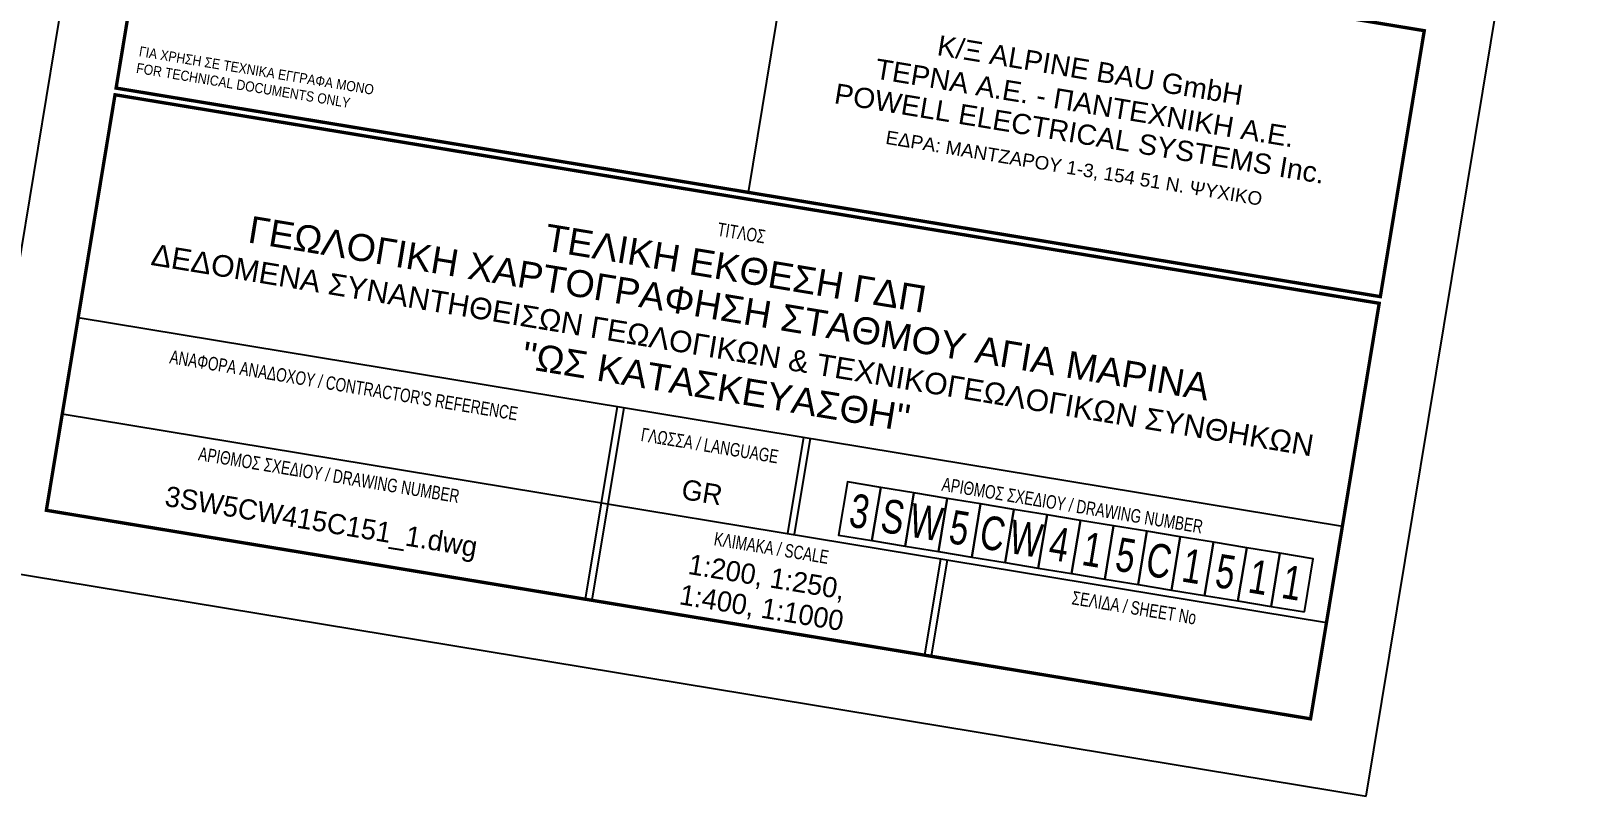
# Model space of a CAD drawing. Header units: metres. Extents: x 93017 to 94633, y 101979 to 102793.
# Drawn here: x 94301.36 to 94346.9, y 102190.34 to 102213.06 of the extents above; entities that cross this region are included whole.
import ezdxf
from ezdxf.enums import TextEntityAlignment as Align

# ---------------------------------------------------------------- set-up
doc = ezdxf.new("R2010")
doc.units = ezdxf.units.M
doc.header["$LTSCALE"] = 0.75
doc.header["$MEASUREMENT"] = 0
doc.layers.add('OTM Title + Pinakida', color=7, linetype='Continuous')
doc.styles.add('Arial Greek', font='ARIAL.TTF')
doc.styles.add('WG-SIMPL', font='ugsimpl.shx', dxfattribs={"width": 1.05})

msp = doc.modelspace()

# ---------------------------------------------------------------- linework, layer by layer
at = {"layer": 'OTM Title + Pinakida', "color": 7}
for p, q in [((94340.965, 102190.339), (94369.99, 102366.159)), ((94024.629, 102242.561), (94340.965, 102190.339)), ((94318.753, 102201.911), (94317.808, 102196.189)), ((94318.95, 102201.879), (94318.006, 102196.156)), ((94324.278, 102200.999), (94323.806, 102198.138)), ((94324.476, 102200.966), (94324.003, 102198.105)), ((94328.345, 102197.389), (94327.872, 102194.527)), ((94328.542, 102197.356), (94328.07, 102194.495))]:
    msp.add_line(p, q, dxfattribs=at)
at = {"layer": 'OTM Title + Pinakida', "color": 7, "ltscale": 0.1}
msp.add_line((94309.201, 102255.787), (94299.526, 102197.18), dxfattribs=at)
at = {"layer": 'OTM Title + Pinakida'}
for p, q in [((94323.943, 102216.156), (94322.64, 102208.263)), ((94302.769, 102204.55), (94340.262, 102198.36)), ((94302.297, 102201.689), (94339.79, 102195.499))]:
    msp.add_line(p, q, dxfattribs=at)
at = {"layer": 'OTM Title + Pinakida', "const_width": 0.1}
for points in [[(94303.893, 102211.358), (94341.386, 102205.168), (94342.689, 102213.061), (94305.196, 102219.251)], [(94301.825, 102198.827), (94339.317, 102192.638), (94341.353, 102204.971), (94303.861, 102211.16)]]:
    msp.add_lwpolyline(points, close=True, dxfattribs=at)
at = {"layer": 'OTM Title + Pinakida', "color": 7}
for points in [[(94326.309, 102197.927), (94326.57, 102199.506), (94325.583, 102199.669), (94325.322, 102198.09)], [(94327.296, 102197.764), (94327.556, 102199.343), (94326.57, 102199.506), (94326.309, 102197.927)], [(94328.282, 102197.602), (94328.543, 102199.18), (94327.556, 102199.343), (94327.296, 102197.764)], [(94329.269, 102197.439), (94329.53, 102199.017), (94328.543, 102199.18), (94328.282, 102197.602)], [(94330.256, 102197.276), (94330.516, 102198.854), (94329.53, 102199.017), (94329.269, 102197.439)], [(94331.242, 102197.113), (94331.503, 102198.692), (94330.516, 102198.854), (94330.256, 102197.276)], [(94332.229, 102196.95), (94332.49, 102198.529), (94331.503, 102198.692), (94331.242, 102197.113)], [(94333.216, 102196.787), (94333.476, 102198.366), (94332.49, 102198.529), (94332.229, 102196.95)], [(94334.202, 102196.624), (94334.463, 102198.203), (94333.476, 102198.366), (94333.216, 102196.787)], [(94335.189, 102196.461), (94335.45, 102198.04), (94334.463, 102198.203), (94334.202, 102196.624)], [(94336.176, 102196.298), (94336.436, 102197.877), (94335.45, 102198.04), (94335.189, 102196.461)], [(94337.162, 102196.136), (94337.423, 102197.714), (94336.436, 102197.877), (94336.176, 102196.298)], [(94338.149, 102195.973), (94338.409, 102197.551), (94337.423, 102197.714), (94337.162, 102196.136)], [(94339.136, 102195.81), (94339.396, 102197.388), (94338.409, 102197.551), (94338.149, 102195.973)]]:
    msp.add_lwpolyline(points, close=True, dxfattribs=at)

# ---------------------------------------------------------------- texts
at = {"layer": 'OTM Title + Pinakida', "style": 'Arial Greek'}
for s, height, p in [('Κ/Ξ ALPINE BAU GmbH', 0.6, (94332.733, 102211.594)), ('ΤΕΡΝΑ Α.Ε. - ΠΑΝΤΕΧΝΙΚΗ Α.Ε.', 0.6, (94332.573, 102210.622)), ('POWELL ELECTRICAL SYSTEMS Inc.', 0.6, (94332.423, 102209.714)), ('ΕΔΡΑ: ΜΑΝΤΖΑΡΟΥ 1-3, 154 51 Ν. ΨΥΧΙΚΟ', 0.4, (94332.27, 102208.786))]:
    msp.add_text(s, height=height, rotation=350.6259, dxfattribs=at).set_placement(p, align=Align.CENTER)
at = {"layer": 'OTM Title + Pinakida', "style": 'WG-SIMPL', "oblique": 360, "width": 0.9}
for s, p in [('ΓΙΑ ΧΡΗΣΗ ΣΕ ΤΕΧΝΙΚΑ ΕΓΓΡΑΦΑ ΜΟΝΟ', (94304.605, 102212.601)), ('FOR TECHNICAL DOCUMENTS ONLY', (94304.524, 102212.108))]:
    msp.add_text(s, height=0.3, rotation=350.6259, dxfattribs=at).set_placement(p, align=Align.TOP_LEFT)
at = {"layer": 'OTM Title + Pinakida', "style": 'Arial Greek'}
for s, height, p in [('ΓΕΩΛΟΓΙΚH ΧΑΡΤΟΓΡΑΦΗΣΗ ΣΤΑΘΜΟΥ ΑΓΙΑ ΜΑΡΙΝΑ', 0.8, (94322.137, 102205.22)), ('ΤΕΛΙΚΗ ΕΚΘΕΣΗ ΓΔΠ', 0.8, (94322.333, 102206.404)), ('ΔΕΔΟΜΕΝΑ ΣΥΝΑΝΤΗΘΕΙΣΩΝ ΓΕΩΛΟΓΙΚΩΝ & ΤΕΧΝΙΚΟΓΕΩΛΟΓΙΚΩΝ ΣΥΝΘΗΚΩΝ', 0.64, (94322.229, 102203.9)), ("''ΩΣ ΚΑΤAΣΚΕΥΑΣΘΗ''", 0.8, (94321.753, 102202.894))]:
    msp.add_text(s, height=height, rotation=350.6259, dxfattribs=at).set_placement(p, align=Align.TOP_CENTER)
at = {"layer": 'OTM Title + Pinakida', "style": 'WG-SIMPL', "oblique": 360, "width": 0.75}
msp.add_text('ΤΙΤΛΟΣ', height=0.4, rotation=350.6259, dxfattribs=at).set_placement((94322.473, 102207.256), align=Align.TOP_CENTER)
at = {"layer": 'OTM Title + Pinakida', "color": 7, "style": 'WG-SIMPL', "oblique": 360, "width": 0.75}
for s, p in [("ΑΝΑΦΟΡΑ ΑΝΑΔΟΧΟΥ / CONTRACTOR'S REFERENCE", (94310.68, 102202.737)), ('ΓΛΩΣΣΑ / LANGUAGE', (94321.533, 102200.946)), ('ΑΡΙΘΜΟΣ ΣΧΕΔΙΟΥ / DRAWING NUMBER', (94310.24, 102200.073)), ('ΑΡΙΘΜΟΣ ΣΧΕΔΙΟΥ / DRAWING NUMBER', (94332.287, 102199.17)), ('ΚΛΙΜΑΚΑ / SCALE', (94323.362, 102197.907)), ('ΣΕΛΙΔΑ / SHEET No', (94334.117, 102196.132))]:
    msp.add_text(s, height=0.4, rotation=350.6259, dxfattribs=at).set_placement(p, align=Align.TOP_CENTER)
at = {"layer": 'OTM Title + Pinakida', "color": 7, "style": 'WG-SIMPL', "oblique": 360}
for s, p in [('GR', (94321.223, 102199.071)), ('3SW5CW415C151_1.dwg', (94309.931, 102198.199)), ('1:200, 1:250,', (94323.14, 102196.56)), ('1:400, 1:1000', (94322.989, 102195.643))]:
    msp.add_text(s, height=0.6, rotation=350.6259, dxfattribs=at).set_placement(p, align=Align.CENTER)
at = {"layer": 'OTM Title + Pinakida', "color": 7, "style": 'WG-SIMPL', "oblique": 360, "width": 0.75}
for s, p in [('3', (94325.946, 102198.798)), ('S', (94326.933, 102198.635)), ('W', (94327.919, 102198.472)), ('5', (94328.906, 102198.309)), ('C', (94329.893, 102198.147)), ('W', (94330.879, 102197.984)), ('4', (94331.866, 102197.821)), ('1', (94332.853, 102197.658)), ('5', (94333.839, 102197.495)), ('C', (94334.826, 102197.332)), ('1', (94335.813, 102197.169)), ('5', (94336.799, 102197.006)), ('1', (94337.786, 102196.843)), ('1', (94338.773, 102196.681))]:
    msp.add_text(s, height=1, rotation=350.6259, dxfattribs=at).set_placement(p, align=Align.MIDDLE_CENTER)

doc.saveas('drawing.dxf')
